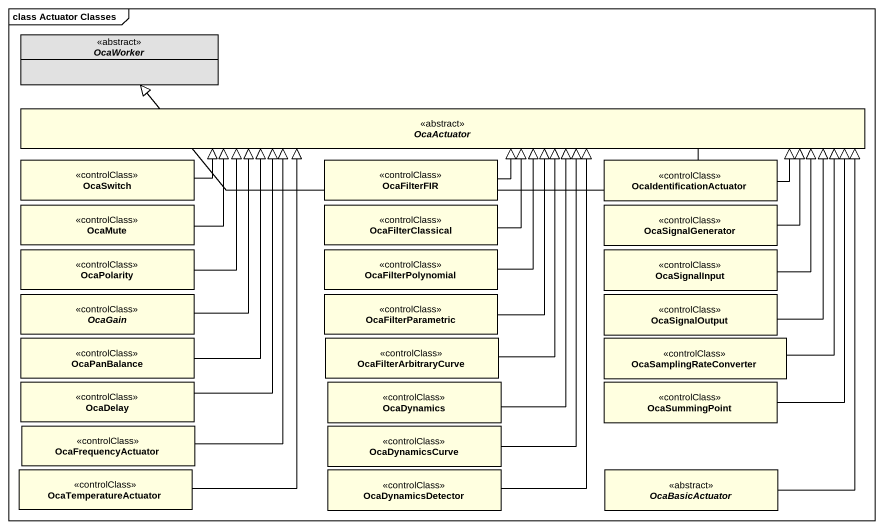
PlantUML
@startuml
mainframe class Actuator Classes
hide circle
hide empty members
abstract class OcaWorker <<abstract>> #E1E1E1
abstract class OcaActuator <<abstract>> #FFFFE0
class OcaSwitch <<controlClass>> #FFFFE0
class OcaFilterFIR <<controlClass>> #FFFFE0
class OcaIdentificationActuator <<controlClass>> #FFFFE0
class OcaMute <<controlClass>> #FFFFE0
class OcaFilterClassical <<controlClass>> #FFFFE0
class OcaSignalGenerator <<controlClass>> #FFFFE0
class OcaPolarity <<controlClass>> #FFFFE0
class OcaFilterPolynomial <<controlClass>> #FFFFE0
class OcaSignalInput <<controlClass>> #FFFFE0
abstract class OcaGain <<controlClass>> #FFFFE0
class OcaFilterParametric <<controlClass>> #FFFFE0
class OcaSignalOutput <<controlClass>> #FFFFE0
class OcaPanBalance <<controlClass>> #FFFFE0
class OcaFilterArbitraryCurve <<controlClass>> #FFFFE0
class OcaSamplingRateConverter <<controlClass>> #FFFFE0
class OcaDelay <<controlClass>> #FFFFE0
class OcaDynamics <<controlClass>> #FFFFE0
class OcaSummingPoint <<controlClass>> #FFFFE0
class OcaFrequencyActuator <<controlClass>> #FFFFE0
class OcaDynamicsCurve <<controlClass>> #FFFFE0
class OcaTemperatureActuator <<controlClass>> #FFFFE0
class OcaDynamicsDetector <<controlClass>> #FFFFE0
abstract class OcaBasicActuator <<abstract>> #FFFFE0
OcaActuator -left-|> OcaWorker
OcaSwitch -right-|> OcaActuator
OcaFilterFIR -up-|> OcaActuator
OcaIdentificationActuator -left-|> OcaActuator
OcaMute -right-|> OcaActuator
OcaFilterClassical -up-|> OcaActuator
OcaSignalGenerator -left-|> OcaActuator
OcaPolarity -right-|> OcaActuator
OcaFilterPolynomial -up-|> OcaActuator
OcaSignalInput -left-|> OcaActuator
OcaGain -right-|> OcaActuator
OcaFilterParametric -up-|> OcaActuator
OcaSignalOutput -up-|> OcaActuator
OcaPanBalance -up-|> OcaActuator
OcaFilterArbitraryCurve -up-|> OcaActuator
OcaSamplingRateConverter -up-|> OcaActuator
OcaDelay -up-|> OcaActuator
OcaDynamics -up-|> OcaActuator
OcaSummingPoint -up-|> OcaActuator
OcaFrequencyActuator -up-|> OcaActuator
OcaDynamicsCurve -up-|> OcaActuator
OcaTemperatureActuator -up-|> OcaActuator
OcaDynamicsDetector -up-|> OcaActuator
OcaBasicActuator -up-|> OcaActuator
@enduml
